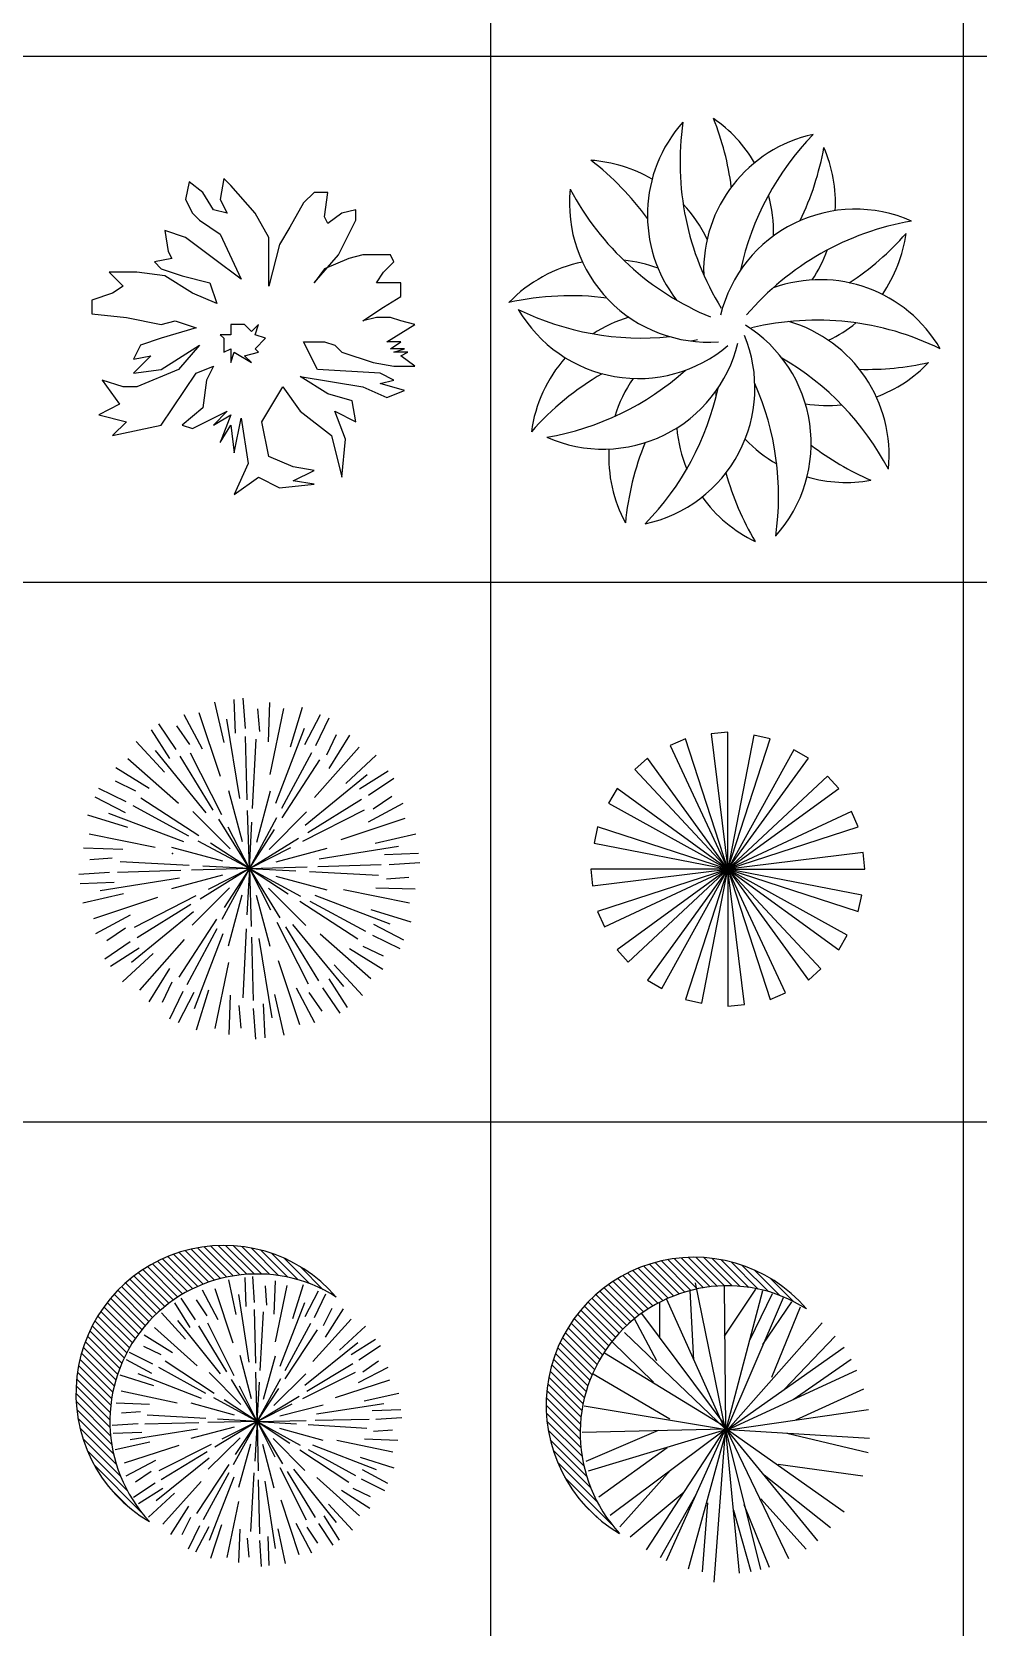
# Model space of a CAD drawing. Header units: inches. Extents: x 7658 to 73799, y 48 to 40262.
# Drawn here: x 19841 to 23984, y 5566 to 12548 of the extents above; entities that cross this region are included whole.
import ezdxf

# ---------------------------------------------------------------- set-up
doc = ezdxf.new("R2010")
doc.units = ezdxf.units.IN
doc.layers.add('www.cad-blocks.net', color=7, linetype='Continuous')
doc.styles.get("Standard").update_dxf_attribs({"font": 'arial.ttf'})

# ---------------------------------------------------------------- blocks, each defined once
blk = doc.blocks.new('A$C516926BB')
for p, q in [((10.4622, 38.5194), (10.4622, 0)), ((12.5317, 38.5194), (12.5317, 0)), ((0, 11.7477), (60.3118, 11.7477)), ((0, 9.4442), (62.4121, 9.4442)), ((0, 7.0831), (60.3118, 7.0831))]:
    blk.add_line(p, q)
blk = doc.blocks.new('A$C3B3E676E')
at = {"linetype": 'Continuous'}
for p, q in [((0.4258, 1.3686), (0.4106, 1.2925)), ((0.4866, 1.323), (0.4258, 1.3686)), ((0.5778, 1.3838), (0.5626, 1.2925)), ((0.6083, 1.3534), (0.5778, 1.3838)), ((0.7147, 1.2317), (0.6083, 1.3534)), ((0.4106, 1.2925), (0.441, 1.2317)), ((0.5322, 1.2469), (0.4866, 1.323)), ((0.5626, 1.2925), (0.5931, 1.2317)), ((0.9276, 1.2773), (0.8668, 1.1709)), ((0.9732, 1.323), (0.9276, 1.2773)), ((1.034, 1.323), (0.9732, 1.323)), ((1.0188, 1.2165), (1.034, 1.323)), ((0.441, 1.2317), (0.4714, 1.2013)), ((0.4714, 1.2013), (0.5626, 1.1405)), ((0.5931, 1.2317), (0.5322, 1.2469)), ((0.7755, 1.1253), (0.7147, 1.2317)), ((1.034, 1.1861), (1.0188, 1.2165)), ((1.0949, 1.2317), (1.034, 1.1861)), ((1.0797, 1.0492), (1.1557, 1.2013)), ((1.1557, 1.2469), (1.0949, 1.2317)), ((1.1557, 1.2013), (1.1557, 1.2469)), ((0.3193, 1.1557), (0.3345, 1.0644)), ((0.4106, 1.1253), (0.3193, 1.1557)), ((0.5322, 1.034), (0.4106, 1.1253)), ((0.5626, 1.1405), (0.6539, 0.9428)), ((0.7755, 0.9884), (0.7755, 1.1253)), ((0.8668, 1.1709), (0.8211, 1.0949)), ((0.3345, 1.0644), (0.3497, 1.034)), ((0.8211, 1.0949), (0.7755, 0.9124)), ((0.9732, 0.9276), (1.0797, 1.0492)), ((1.1861, 1.0492), (1.1253, 1.034)), ((1.3078, 1.0492), (1.1861, 1.0492)), ((1.323, 1.0188), (1.3078, 1.0492)), ((0.3497, 1.034), (0.2737, 1.0188)), ((0.2737, 1.0188), (0.3041, 0.9884)), ((0.3041, 0.9884), (0.3954, 0.958)), ((0.6539, 0.9428), (0.5322, 1.034)), ((0.7755, 0.9124), (0.7755, 0.9884)), ((1.0188, 0.9884), (0.9732, 0.9276)), ((1.1253, 1.034), (1.0188, 0.9884)), ((1.2773, 0.9732), (1.323, 1.0188)), ((0.076, 0.9732), (0.1369, 0.9124)), ((0.1977, 0.9732), (0.076, 0.9732)), ((0.1369, 0.9124), (0.0912, 0.882)), ((0.3193, 0.958), (0.1977, 0.9732)), ((0.441, 0.882), (0.3193, 0.958)), ((0.3954, 0.958), (0.517, 0.9276)), ((0.517, 0.9276), (0.5474, 0.8364)), ((1.2469, 0.9276), (1.2773, 0.9732)), ((1.3382, 0.9276), (1.2469, 0.9276)), ((1.3534, 0.9276), (1.3382, 0.9276)), ((1.3534, 0.8668), (1.3534, 0.9276)), ((0.0912, 0.882), (0, 0.8516)), ((0, 0.8516), (0, 0.7907)), ((0.5474, 0.8364), (0.441, 0.882)), ((1.2773, 0.8211), (1.3534, 0.8668)), ((0, 0.7907), (0.1521, 0.7755)), ((0.1521, 0.7755), (0.3041, 0.7451)), ((1.1861, 0.7603), (1.2773, 0.8211)), ((1.2469, 0.7755), (1.1861, 0.7603)), ((1.3078, 0.7755), (1.2469, 0.7755)), ((1.3534, 0.7603), (1.3078, 0.7755)), ((0.3041, 0.7451), (0.365, 0.7603)), ((0.4562, 0.7299), (0.3041, 0.6843)), ((0.365, 0.7603), (0.4562, 0.7299)), ((0.5626, 0.6995), (0.5778, 0.6843)), ((0.6083, 0.6995), (0.5626, 0.6995)), ((0.6083, 0.7451), (0.6083, 0.6995)), ((0.6691, 0.7451), (0.6083, 0.7451)), ((0.6995, 0.7147), (0.6691, 0.7451)), ((0.7299, 0.7451), (0.6995, 0.7147)), ((0.7147, 0.6995), (0.7299, 0.7451)), ((0.7603, 0.6843), (0.7147, 0.6995)), ((1.2925, 0.6691), (1.4142, 0.7451)), ((1.4142, 0.7451), (1.3534, 0.7603)), ((0.2129, 0.6539), (0.1825, 0.593)), ((0.3041, 0.6843), (0.2129, 0.6539)), ((0.3041, 0.5474), (0.4714, 0.6539)), ((0.4714, 0.6539), (0.3802, 0.5474)), ((0.5778, 0.6843), (0.5778, 0.6235)), ((0.5778, 0.6235), (0.6083, 0.6387)), ((0.6083, 0.6387), (0.6083, 0.5778)), ((0.7147, 0.6387), (0.7603, 0.6843)), ((0.7299, 0.6235), (0.7147, 0.6387)), ((0.9884, 0.5474), (0.9276, 0.6691)), ((0.9276, 0.6691), (1.0188, 0.6691)), ((1.0188, 0.6691), (1.0644, 0.6539)), ((1.0644, 0.6539), (1.0949, 0.6235)), ((1.3534, 0.6691), (1.2925, 0.6691)), ((1.3078, 0.6387), (1.3534, 0.6691)), ((1.3686, 0.6387), (1.3078, 0.6387)), ((1.323, 0.6235), (1.3686, 0.6387)), ((0.2585, 0.6083), (0.1825, 0.5322)), ((0.1825, 0.593), (0.2585, 0.6083)), ((0.4562, 0.5322), (0.5322, 0.5626)), ((0.5322, 0.5626), (0.5018, 0.5018)), ((0.6083, 0.5778), (0.6235, 0.6235)), ((0.6235, 0.6235), (0.6995, 0.5778)), ((0.6691, 0.6083), (0.7299, 0.6235)), ((0.6995, 0.5778), (0.6691, 0.6083)), ((1.0949, 0.6235), (1.2317, 0.5778)), ((1.2317, 0.5778), (1.323, 0.5626)), ((1.3838, 0.6235), (1.323, 0.6235)), ((1.323, 0.5626), (1.4142, 0.5626)), ((1.3534, 0.6083), (1.3838, 0.6235)), ((1.4142, 0.5626), (1.3534, 0.6083)), ((0.0456, 0.5018), (0.1217, 0.3954)), ((0.1369, 0.4714), (0.0456, 0.5018)), ((0.1825, 0.5322), (0.3041, 0.5474)), ((0.3802, 0.5474), (0.1977, 0.4714)), ((0.3041, 0.3041), (0.4562, 0.5322)), ((0.5018, 0.5018), (0.4866, 0.3802)), ((0.9124, 0.517), (1.1861, 0.4714)), ((1.034, 0.441), (0.9124, 0.517)), ((1.2621, 0.5322), (0.9884, 0.5474)), ((1.323, 0.5018), (1.2621, 0.5322)), ((1.2621, 0.4866), (1.323, 0.5018)), ((0.1977, 0.4714), (0.1369, 0.4714)), ((0.7451, 0.3193), (0.8364, 0.4714)), ((0.8364, 0.4714), (0.9124, 0.365)), ((1.1405, 0.4106), (1.034, 0.441)), ((1.1861, 0.4714), (1.2925, 0.4258)), ((1.3686, 0.4562), (1.2621, 0.4866)), ((1.2925, 0.4258), (1.3686, 0.4562)), ((0.1217, 0.3954), (0.0304, 0.3497)), ((0.0304, 0.3497), (0.1521, 0.3193)), ((0.4866, 0.3802), (0.3954, 0.3041)), ((0.441, 0.2889), (0.5931, 0.365)), ((0.5931, 0.365), (0.5322, 0.3041)), ((0.5322, 0.3041), (0.6083, 0.3497)), ((0.6083, 0.3497), (0.5626, 0.2281)), ((0.9124, 0.365), (1.0492, 0.2585)), ((1.0644, 0.365), (1.1557, 0.3193)), ((1.1101, 0.2433), (1.0644, 0.365)), ((1.1557, 0.3193), (1.1405, 0.4106)), ((0.1521, 0.3193), (0.0912, 0.2585)), ((0.0912, 0.2585), (0.3041, 0.3041)), ((0.3954, 0.3041), (0.441, 0.2889)), ((0.5626, 0.2281), (0.6083, 0.3041)), ((0.6083, 0.3041), (0.6235, 0.1825)), ((0.6235, 0.1825), (0.6539, 0.3345)), ((0.6539, 0.3345), (0.6843, 0.1369)), ((0.7755, 0.1673), (0.7451, 0.3193)), ((1.0492, 0.2585), (1.0949, 0.076)), ((1.0949, 0.076), (1.1101, 0.2433)), ((0.882, 0.1217), (0.7755, 0.1673)), ((0.6843, 0.1369), (0.6235, 0)), ((0.6235, 0), (0.7299, 0.076)), ((0.7299, 0.076), (0.8211, 0.0304)), ((0.9732, 0.1064), (0.882, 0.1217)), ((0.882, 0.0608), (0.9732, 0.1064)), ((0.8211, 0.0304), (0.9732, 0.0456)), ((0.9732, 0.0456), (0.882, 0.0608))]:
    blk.add_line(p, q, dxfattribs=at)
blk = doc.blocks.new('A$C4DA82B62')
at = {"linetype": 'Continuous'}
for centre, radius, start, end in [((1.2141, 1.4291), 0.6077, 138.11338, 217.86796), ((1.9723, 1.6602), 1.2232, 171.79184, 211.5203), ((-0.2396, 1.3966), 1.2232, 7.27129, 21.79954), ((0.5517, 1.3501), 0.6077, 30.42115, 55.47799), ((1.4603, 1.1871), 0.6077, 102.11338, 181.86796), ((2.2095, 0.9285), 1.2232, 135.79184, 167.76352), ((0.1751, 1.9392), 1.2232, 334.05945, 349.90228), ((0.8224, 1.4816), 0.6077, 356.83354, 23.58073), ((-0.3854, 0.6976), 1.2232, 35.80697, 52.51133), ((0.3187, 1.0617), 0.6077, 59.52704, 86.18979), ((0.8728, 1.4801), 0.6077, 174.11338, 274.25535), ((1.3503, 2.1128), 1.2232, 207.79184, 247.5203), ((0.3187, 1.0617), 0.6077, 25.38138, 43.00883), ((0.5517, 1.3501), 0.6077, 358.85522, 15.80589), ((1.5172, 0.8467), 0.6077, 66.11338, 166.25535), ((1.9713, 0.1971), 1.2232, 99.79184, 139.5203), ((0.8195, 2.1549), 1.2232, 303.26028, 318.74354), ((1.1366, 1.4285), 0.6077, 325.15299, 352.422), ((0.8224, 1.4816), 0.6077, 326.31842, 340.16829), ((0.4403, 0.6263), 0.6077, 101.18846, 136.422), ((0.4403, 0.6263), 0.6077, 69.50818, 84.09461), ((1.3632, 0.5378), 0.6077, 30.11338, 109.86796), ((0.2698, -0.1478), 1.2232, 82.52512, 102.74354), ((0.5811, 2.1133), 1.2232, 243.79184, 275.76352), ((0.5666, 1.3208), 0.6077, 210.11338, 310.25535), ((0.7009, 0.4), 0.6077, 106.82984, 123.16845), ((0.7157, 0.4296), 0.6077, 318.11338, 58.25535), ((1.3487, -0.2547), 1.2232, 63.79184, 103.5203), ((1.057, 0.3785), 0.6077, 354.11338, 73.86796), ((1.1366, 1.4285), 0.6077, 295.63234, 309.05138), ((0.4126, 1.0119), 0.6077, 246.11338, 346.25535), ((0.4695, 0.6715), 0.6077, 282.11338, 22.25535), ((1.018, -0.3264), 1.2232, 99.01508, 100.33194), ((0.7009, 0.4), 0.6077, 138.34489, 172.422), ((0.5795, -0.2541), 1.2232, 27.79184, 59.76352), ((1.5677, 1.9763), 1.2232, 268.47667, 282.74354), ((1.3973, 1.2022), 0.6077, 290.39887, 316.422), ((1.018, -0.3264), 1.2232, 119.89474, 138.74354), ((-0.0415, 1.6616), 1.2232, 279.79184, 311.76352), ((1.0448, 0.3702), 0.6077, 145.60756, 163.0344), ((-0.2798, 0.9302), 1.2232, 315.79184, 347.76352), ((2.1294, 0.6253), 1.2232, 178.77185, 179.73969), ((-0.0425, 0.1984), 1.2232, 351.79184, 23.76352), ((1.3973, 1.2022), 0.6077, 260.62411, 275.68663), ((1.3405, 0.5482), 0.6077, 184.85744, 202.3775), ((1.7283, -0.0311), 1.2232, 157.71743, 174.74354), ((1.4751, 0.866), 0.6077, 223.52199, 240.13819), ((2.068, 1.3921), 1.2232, 232.49564, 246.74354), ((1.0448, 0.3702), 0.6077, 176.74503, 208.422), ((2.1294, 0.6253), 1.2232, 195.43231, 210.74354), ((1.4751, 0.866), 0.6077, 253.77515, 280.422), ((1.3405, 0.5482), 0.6077, 215.57796, 244.422)]:
    blk.add_arc(centre, radius, start, end, dxfattribs=at)
blk = doc.blocks.new('A$C74236EF3')
for p, q in [((0.6355, 1.2974), (0.5949, 1.4752)), ((0.6855, 1.3382), (0.6792, 1.4869)), ((0.7292, 1.3586), (0.7199, 1.4927)), ((0.8302, 1.3006), (0.8357, 1.4725)), ((0.5418, 1.2683), (0.4606, 1.4198)), ((0.6199, 1.1488), (0.5262, 1.4285)), ((0.7042, 1.0526), (0.648, 1.3994)), ((0.7918, 1.3464), (0.7839, 1.4451)), ((0.8381, 1.1581), (0.8968, 1.4472)), ((0.9259, 1.279), (0.9797, 1.4533)), ((0.9896, 1.2894), (1.0585, 1.4212)), ((1.0376, 1.2852), (1.0966, 1.4059)), ((0.3977, 1.2285), (0.318, 1.3541)), ((0.4253, 1.268), (0.3502, 1.3794)), ((0.4857, 1.2887), (0.4295, 1.3703)), ((0.863, 1.0327), (0.9878, 1.3611)), ((1.0857, 1.2433), (1.1283, 1.3327)), ((1.0961, 1.1844), (1.1868, 1.3305)), ((0.3748, 1.1682), (0.2508, 1.3019)), ((0.5567, 0.9905), (0.3347, 1.2628)), ((0.7374, 1.0466), (0.7292, 1.3237)), ((0.7599, 1.0097), (0.7755, 1.312)), ((1.0317, 1.0571), (1.2271, 1.2781)), ((0.4356, 1.0317), (0.2146, 1.2271)), ((0.5885, 1.0019), (0.4428, 1.2377)), ((0.6264, 0.9812), (0.4887, 1.2508)), ((0.8887, 1.0108), (1.0201, 1.2549)), ((0.8898, 0.9676), (1.0544, 1.2217)), ((1.1682, 1.1179), (1.3019, 1.2419)), ((0.2494, 1.0857), (0.16, 1.1283)), ((0.3083, 1.0961), (0.1622, 1.1868)), ((0.9905, 0.936), (1.2628, 1.158)), ((1.2285, 1.095), (1.3541, 1.1747)), ((1.268, 1.0674), (1.3794, 1.1424)), ((0.2033, 0.9896), (0.0715, 1.0585)), ((0.2075, 1.0376), (0.0867, 1.0966)), ((0.525, 0.8898), (0.271, 1.0544)), ((0.7167, 0.8632), (0.6568, 1.0866)), ((0.7791, 0.8624), (0.839, 1.0858)), ((1.0019, 0.9042), (1.2377, 1.0499)), ((1.2887, 1.007), (1.3703, 1.0632)), ((0.2137, 0.9259), (0.0394, 0.9797)), ((0.46, 0.863), (0.1316, 0.9878)), ((0.4818, 0.8887), (0.2378, 1.0201)), ((0.6622, 0.8327), (0.4987, 0.9963)), ((0.7463, 0.7463), (0.7388, 1)), ((0.8327, 0.8304), (0.9963, 0.994)), ((0.9812, 0.8663), (1.2508, 1.0039)), ((1.2683, 0.9508), (1.4198, 1.032)), ((0.7463, 0.7463), (0.613, 0.9622)), ((0.7463, 0.7463), (0.6539, 0.9274)), ((0.7463, 0.7463), (0.8666, 0.9697)), ((0.7463, 0.7463), (0.7568, 0.9494)), ((0.7463, 0.7463), (0.8569, 0.9169)), ((1.1488, 0.8728), (1.4285, 0.9665)), ((0.3346, 0.8381), (0.0455, 0.8968)), ((0.6303, 0.7791), (0.4069, 0.839)), ((0.7463, 0.7463), (0.5229, 0.8666)), ((0.7463, 0.7463), (0.5757, 0.8569)), ((0.7463, 0.7463), (0.9622, 0.8797)), ((0.7463, 0.7463), (0.9274, 0.8388)), ((1.0526, 0.7884), (1.3994, 0.8446)), ((1.2974, 0.8572), (1.4752, 0.8977)), ((0.1921, 0.8302), (0.0202, 0.8357)), ((0.1463, 0.7918), (0.0476, 0.7839)), ((0.483, 0.7599), (0.1806, 0.7755)), ((0.8632, 0.776), (1.0866, 0.8358)), ((1.3382, 0.8072), (1.4869, 0.8135)), ((1.3586, 0.7635), (1.4927, 0.7728)), ((0.134, 0.7292), (0, 0.7199)), ((0.44, 0.7042), (0.0932, 0.6481)), ((0.4461, 0.7374), (0.169, 0.7292)), ((0.6295, 0.7167), (0.406, 0.6568)), ((0.7463, 0.7463), (0.4927, 0.7388)), ((0.7463, 0.7463), (0.5305, 0.613)), ((0.7463, 0.7463), (0.5433, 0.7568)), ((0.7463, 0.7463), (0.5653, 0.6539)), ((0.7463, 0.7463), (0.6261, 0.5229)), ((0.7463, 0.7463), (0.6358, 0.5757)), ((0.7463, 0.7463), (0.7359, 0.5433)), ((0.7463, 0.7463), (1, 0.7539)), ((0.7463, 0.7463), (0.9169, 0.6358)), ((0.7463, 0.7463), (0.9697, 0.6261)), ((0.7463, 0.7463), (0.9494, 0.7359)), ((0.7463, 0.7463), (0.7539, 0.4927)), ((0.7463, 0.7463), (0.8797, 0.5305)), ((0.7463, 0.7463), (0.8388, 0.5653)), ((0.8624, 0.7136), (1.0858, 0.6537)), ((1.0097, 0.7328), (1.312, 0.7172)), ((1.0466, 0.7553), (1.3237, 0.7635)), ((1.3464, 0.7009), (1.4451, 0.7088)), ((0.1544, 0.6855), (0.0058, 0.6792)), ((0.1952, 0.6355), (0.0175, 0.5949)), ((0.6599, 0.6622), (0.4964, 0.4987)), ((0.7136, 0.6303), (0.6537, 0.4069)), ((0.776, 0.6295), (0.8358, 0.406)), ((0.8304, 0.6599), (0.994, 0.4964)), ((1.0327, 0.6297), (1.3611, 0.5049)), ((1.1581, 0.6546), (1.4472, 0.5959)), ((1.3006, 0.6625), (1.4724, 0.657)), ((0.3439, 0.6199), (0.0641, 0.5262)), ((0.5115, 0.6264), (0.2419, 0.4887)), ((0.4908, 0.5885), (0.2549, 0.4428)), ((0.9676, 0.6029), (1.2217, 0.4382)), ((1.0108, 0.6039), (1.2549, 0.4725)), ((1.279, 0.5668), (1.4533, 0.513)), ((0.2244, 0.5418), (0.0728, 0.4606)), ((0.5021, 0.5567), (0.2299, 0.3347)), ((0.6029, 0.525), (0.4382, 0.271)), ((0.8663, 0.5115), (1.0039, 0.2419)), ((0.9042, 0.4908), (1.0499, 0.2549)), ((0.9359, 0.5021), (1.158, 0.2299)), ((1.2894, 0.5031), (1.4212, 0.4342)), ((0.2247, 0.4253), (0.1132, 0.3502)), ((0.204, 0.4857), (0.1224, 0.4295)), ((0.461, 0.4356), (0.2656, 0.2146)), ((0.6039, 0.4818), (0.4725, 0.2378)), ((0.6296, 0.46), (0.5049, 0.1316)), ((0.7328, 0.483), (0.7172, 0.1806)), ((0.7553, 0.4461), (0.7635, 0.169)), ((0.7884, 0.44), (0.8446, 0.0932)), ((1.0571, 0.461), (1.2781, 0.2656)), ((1.2852, 0.4551), (1.4059, 0.3961)), ((0.2642, 0.3977), (0.1386, 0.318)), ((0.3245, 0.3748), (0.1908, 0.2508)), ((1.1844, 0.3966), (1.3305, 0.3059)), ((1.2433, 0.407), (1.3327, 0.3644)), ((0.3966, 0.3083), (0.3059, 0.1622)), ((0.6546, 0.3346), (0.5959, 0.0455)), ((0.8728, 0.3439), (0.9665, 0.0641)), ((1.1179, 0.3245), (1.2419, 0.1908)), ((0.407, 0.2494), (0.3644, 0.16)), ((0.5668, 0.2137), (0.513, 0.0394)), ((0.9508, 0.2244), (1.032, 0.0728)), ((1.0674, 0.2247), (1.1424, 0.1132)), ((1.095, 0.2642), (1.1747, 0.1386)), ((0.4551, 0.2075), (0.3961, 0.0867)), ((0.5031, 0.2033), (0.4342, 0.0715)), ((0.6625, 0.1921), (0.657, 0.0202)), ((0.7009, 0.1463), (0.7088, 0.0476)), ((0.8072, 0.1544), (0.8135, 0.0058)), ((0.8572, 0.1952), (0.8977, 0.0175)), ((1.007, 0.204), (1.0632, 0.1224)), ((0.7635, 0.134), (0.7728, 0))]:
    blk.add_line(p, q)
blk.add_point((0.4105, 0.8122))
blk = doc.blocks.new('A$C346B724D')
for p, q in [((0.6, 1.2), (0.5271, 1.1925)), ((0.5271, 1.1925), (0.6, 0.6)), ((0.4146, 1.1706), (0.3475, 1.141)), ((0.3475, 1.141), (0.6, 0.6)), ((0.7137, 1.1861), (0.6, 0.6)), ((0.8893, 1.1223), (0.6, 0.6)), ((0.7854, 1.1706), (0.7137, 1.1861)), ((0.9527, 1.0854), (0.8893, 1.1223)), ((0.2473, 1.0854), (0.1927, 1.0365)), ((0.1927, 1.0365), (0.6, 0.6)), ((1.0365, 1.0073), (0.6, 0.6)), ((1.0854, 0.9527), (1.0365, 1.0073)), ((0.1146, 0.9527), (0.0777, 0.8893)), ((0.0777, 0.8893), (0.6, 0.6)), ((1.141, 0.8525), (0.6, 0.6)), ((1.1706, 0.7854), (1.141, 0.8525)), ((0.0294, 0.7854), (0.0139, 0.7137)), ((0.0139, 0.7137), (0.6, 0.6)), ((1.1925, 0.6729), (0.6, 0.6)), ((1.2, 0.6), (1.1925, 0.6729)), ((0, 0.6), (0.0075, 0.5271)), ((0.0075, 0.5271), (0.6, 0.6)), ((0.059, 0.3475), (0.6, 0.6)), ((0.1635, 0.1927), (0.6, 0.6)), ((0.3107, 0.0777), (0.6, 0.6)), ((0.4863, 0.0139), (0.6, 0.6)), ((1.1861, 0.4863), (0.6, 0.6)), ((1.1223, 0.3107), (0.6, 0.6)), ((1.0073, 0.1635), (0.6, 0.6)), ((0.6729, 0.0075), (0.6, 0.6)), ((0.8525, 0.059), (0.6, 0.6)), ((1.1706, 0.4146), (1.1861, 0.4863)), ((0.0294, 0.4146), (0.059, 0.3475)), ((1.0854, 0.2473), (1.1223, 0.3107)), ((0.1146, 0.2473), (0.1635, 0.1927)), ((0.9527, 0.1146), (1.0073, 0.1635)), ((0.2473, 0.1146), (0.3107, 0.0777)), ((0.4146, 0.0294), (0.4863, 0.0139)), ((0.6, 0), (0.6729, 0.0075)), ((0.7854, 0.0294), (0.8525, 0.059))]:
    blk.add_line(p, q)
at = {"linetype": 'Continuous'}
for q in [(0.6, 1.2), (0.4146, 1.1706), (0.7854, 1.1706), (0.2473, 1.0854), (0.9527, 1.0854), (0.1146, 0.9527), (1.0854, 0.9527), (0.0294, 0.7854), (1.1706, 0.7854), (0, 0.6), (0.0294, 0.4146), (0.1146, 0.2473), (0.2473, 0.1146), (0.4146, 0.0294), (0.7854, 0.0294), (0.9527, 0.1146), (1.0854, 0.2473), (1.1706, 0.4146), (1.2, 0.6), (0.6, 0)]:
    blk.add_line((0.6, 0.6), q, dxfattribs=at)
blk = doc.blocks.new('A$C2CFA1559')
for p, q in [((0.6889, 1.2723), (0.5614, 1.3998)), ((0.7182, 1.2764), (0.5914, 1.4032)), ((0.7487, 1.2793), (0.6228, 1.4052)), ((0.7807, 1.2807), (0.6558, 1.4057)), ((0.8143, 1.2805), (0.6905, 1.4043)), ((0.8499, 1.2784), (0.7274, 1.4009)), ((0.4893, 1.2046), (0.3572, 1.3367)), ((0.5115, 1.2159), (0.3798, 1.3475)), ((0.5343, 1.2264), (0.4032, 1.3576)), ((0.5579, 1.2362), (0.4273, 1.3669)), ((0.5823, 1.2453), (0.4522, 1.3753)), ((0.6075, 1.2534), (0.478, 1.3829)), ((0.6337, 1.2607), (0.5048, 1.3896)), ((0.6607, 1.267), (0.5325, 1.3953)), ((0.8877, 1.2739), (0.7669, 1.3948)), ((0.9285, 1.2666), (0.8098, 1.3853)), ((0.9732, 1.2553), (0.8574, 1.3711)), ((1.0234, 1.2384), (0.9123, 1.3495)), ((0.3707, 1.1228), (0.2359, 1.2576)), ((0.3889, 1.138), (0.2545, 1.2724)), ((0.4077, 1.1526), (0.2737, 1.2865)), ((0.4271, 1.1666), (0.2936, 1.3001)), ((0.4472, 1.1799), (0.3142, 1.3129)), ((0.4679, 1.1926), (0.3354, 1.3251)), ((0.7453, 1.1384), (0.741, 1.2648)), ((0.7826, 1.1555), (0.7756, 1.2695)), ((1.0832, 1.2121), (0.982, 1.3133)), ((0.3041, 1.0557), (0.1675, 1.1923)), ((0.3198, 1.0734), (0.1837, 1.2095)), ((0.3362, 1.0905), (0.2005, 1.2261)), ((0.3531, 1.1069), (0.2179, 1.2422)), ((0.6228, 1.0799), (0.5547, 1.2093)), ((0.6883, 0.9778), (0.6105, 1.2162)), ((0.7026, 1.104), (0.6693, 1.2555)), ((0.7594, 0.8955), (0.7139, 1.1907)), ((0.8358, 1.1446), (0.8297, 1.2286)), ((0.8682, 1.1055), (0.8739, 1.2515)), ((0.8739, 0.9843), (0.9257, 1.2297)), ((0.9494, 1.0865), (0.9962, 1.2343)), ((1.0036, 1.0949), (1.063, 1.2065)), ((1.0444, 1.091), (1.0953, 1.1933)), ((0.2474, 0.9787), (0.109, 1.1172)), ((0.2607, 0.9989), (0.1227, 1.1369)), ((0.2745, 1.0185), (0.137, 1.156)), ((0.289, 1.0374), (0.152, 1.1744)), ((0.4999, 1.047), (0.433, 1.1543)), ((0.5237, 1.0804), (0.4606, 1.1756)), ((0.5751, 1.0976), (0.5279, 1.1673)), ((0.7876, 0.8901), (0.7824, 1.1257)), ((0.8943, 0.8774), (1.0025, 1.1559)), ((1.085, 1.055), (1.1218, 1.1308)), ((1.0935, 1.0049), (1.1715, 1.1285)), ((0.2119, 0.914), (0.0719, 1.054)), ((0.223, 0.9363), (0.0836, 1.0758)), ((0.2349, 0.9578), (0.096, 1.0968)), ((0.4801, 0.9959), (0.3755, 1.1103)), ((0.6336, 0.8436), (0.4466, 1.0766)), ((0.6607, 0.8531), (0.5384, 1.0545)), ((0.6928, 0.8352), (0.5775, 1.0654)), ((0.8065, 0.8586), (0.8217, 1.1155)), ((0.916, 0.8587), (1.0293, 1.0654)), ((1.0379, 0.8971), (1.2054, 1.0837)), ((1.1543, 0.9479), (1.2688, 1.0524)), ((0.1829, 0.8428), (0.0411, 0.9846)), ((0.1918, 0.8673), (0.0506, 1.0085)), ((0.2015, 0.8911), (0.0609, 1.0316)), ((0.423, 0.935), (0.2994, 1.013)), ((0.5309, 0.8794), (0.3443, 1.047)), ((0.9166, 0.822), (1.0583, 1.0369)), ((1.0021, 0.7944), (1.235, 0.9814)), ((1.2055, 0.928), (1.3128, 0.995)), ((0.1617, 0.7637), (0.0177, 0.9078)), ((0.1678, 0.791), (0.0246, 0.9343)), ((0.1749, 0.8173), (0.0324, 0.9598)), ((0.337, 0.8859), (0.2347, 0.9369)), ((0.3729, 0.9265), (0.2971, 0.9633)), ((0.7688, 0.7343), (0.7193, 0.9247)), ((0.8218, 0.7332), (0.8742, 0.9228)), ((1.2389, 0.9043), (1.3341, 0.9674)), ((0.1528, 0.7059), (0.0069, 0.8517)), ((0.1567, 0.7354), (0.0118, 0.8803)), ((0.3331, 0.8451), (0.2215, 0.9046)), ((0.5505, 0.7358), (0.2721, 0.8441)), ((0.5693, 0.7576), (0.3626, 0.8709)), ((0.606, 0.7582), (0.3911, 0.8998)), ((0.7223, 0.7088), (0.5843, 0.8489)), ((0.7932, 0.6347), (0.7885, 0.8504)), ((0.8672, 0.7057), (1.0074, 0.8437)), ((0.9937, 0.7352), (1.2238, 0.8505)), ((1.0115, 0.7673), (1.213, 0.8896)), ((1.2383, 0.8052), (1.3677, 0.8732)), ((1.256, 0.8528), (1.3258, 0.9001)), ((0.149, 0.6428), (0.0009, 0.7909)), ((0.1502, 0.6751), (0.0032, 0.822)), ((0.3415, 0.7909), (0.1937, 0.8378)), ((0.7932, 0.6347), (0.6813, 0.8192)), ((0.7932, 0.6347), (0.7158, 0.7893)), ((0.7932, 0.6347), (0.8969, 0.8239)), ((0.7932, 0.6347), (0.8034, 0.8073)), ((0.7932, 0.6347), (0.8883, 0.7791)), ((1.1362, 0.7396), (1.3747, 0.8174)), ((0.1496, 0.6088), (0, 0.7584)), ((0.1521, 0.5729), (0.0008, 0.7241)), ((0.3225, 0.7097), (0.1764, 0.7155)), ((0.4437, 0.7154), (0.1983, 0.7673)), ((0.6948, 0.6634), (0.5052, 0.7157)), ((0.7932, 0.6347), (0.604, 0.7385)), ((0.7932, 0.6347), (0.6489, 0.7299)), ((0.7932, 0.6347), (0.9776, 0.7467)), ((0.7932, 0.6347), (0.9478, 0.7122)), ((0.8928, 0.6592), (1.0831, 0.7086)), ((1.0539, 0.6685), (1.3492, 0.714)), ((1.2625, 0.7254), (1.4139, 0.7587)), ((0.1571, 0.5345), (0.0037, 0.6879)), ((0.1651, 0.493), (0.0091, 0.6491)), ((0.2833, 0.6773), (0.1993, 0.6713)), ((0.5379, 0.6291), (0.3022, 0.6239)), ((0.5694, 0.648), (0.3124, 0.6632)), ((0.7932, 0.6347), (0.5775, 0.63)), ((0.7932, 0.6347), (0.6088, 0.5228)), ((0.7932, 0.6347), (0.6207, 0.645)), ((0.7932, 0.6347), (0.6387, 0.5573)), ((0.7932, 0.6347), (0.6895, 0.4456)), ((0.7932, 0.6347), (0.6981, 0.4904)), ((0.7932, 0.6347), (0.783, 0.4622)), ((0.7932, 0.6347), (1.0089, 0.6395)), ((0.7932, 0.6347), (0.798, 0.4191)), ((0.7932, 0.6347), (0.8706, 0.4802)), ((0.7932, 0.6347), (0.9052, 0.4503)), ((0.7932, 0.6347), (0.9375, 0.5396)), ((0.7932, 0.6347), (0.9824, 0.531)), ((0.7932, 0.6347), (0.9658, 0.6245)), ((1.0486, 0.6404), (1.2842, 0.6456)), ((1.2969, 0.6826), (1.4233, 0.687)), ((1.3139, 0.6453), (1.428, 0.6524)), ((0.1773, 0.4475), (0.0176, 0.6071)), ((0.1956, 0.3958), (0.0305, 0.5609)), ((0.2725, 0.6242), (0.1585, 0.6171)), ((0.2895, 0.5869), (0.1631, 0.5825)), ((0.5325, 0.601), (0.2373, 0.5555)), ((0.6936, 0.6103), (0.5033, 0.5609)), ((0.7192, 0.5638), (0.5791, 0.4258)), ((0.8642, 0.5607), (1.0021, 0.4206)), ((0.8917, 0.6061), (1.0812, 0.5538)), ((1.0171, 0.6215), (1.274, 0.6063)), ((1.2639, 0.5598), (1.41, 0.554)), ((1.3031, 0.5922), (1.3871, 0.5982)), ((0.2247, 0.3332), (0.0498, 0.5082)), ((0.3239, 0.5441), (0.1725, 0.5108)), ((0.4502, 0.5299), (0.2117, 0.4521)), ((0.5927, 0.5343), (0.3626, 0.419)), ((0.5749, 0.5022), (0.3734, 0.3799)), ((0.7646, 0.5363), (0.7122, 0.3467)), ((0.8176, 0.5352), (0.8671, 0.3448)), ((0.9804, 0.5113), (1.1953, 0.3697)), ((1.0172, 0.5119), (1.2238, 0.3986)), ((1.0359, 0.5337), (1.3143, 0.4254)), ((1.1427, 0.5541), (1.3881, 0.5022)), ((0.2879, 0.2366), (0.081, 0.4436)), ((0.3481, 0.4643), (0.2187, 0.3963)), ((0.5843, 0.4751), (0.3514, 0.2881)), ((0.6698, 0.4475), (0.5281, 0.2326)), ((0.8936, 0.4343), (1.0089, 0.2041)), ((0.9528, 0.4259), (1.1398, 0.1929)), ((1.2449, 0.4786), (1.3927, 0.4317)), ((1.2533, 0.4244), (1.365, 0.3649)), ((0.3475, 0.3652), (0.2523, 0.3021)), ((0.3304, 0.4167), (0.2606, 0.3694)), ((0.5486, 0.3724), (0.381, 0.1858)), ((0.6704, 0.4108), (0.5571, 0.2041)), ((0.6921, 0.3921), (0.5839, 0.1136)), ((0.7799, 0.4109), (0.7647, 0.154)), ((0.7988, 0.3794), (0.804, 0.1438)), ((0.827, 0.374), (0.8725, 0.0788)), ((0.9258, 0.4164), (1.0481, 0.215)), ((1.0556, 0.3901), (1.2422, 0.2225)), ((1.2495, 0.3835), (1.3517, 0.3326)), ((0.224, 0.2671), (0.1582, 0.3329)), ((0.381, 0.3414), (0.2737, 0.2745)), ((0.4321, 0.3216), (0.3176, 0.217)), ((0.7125, 0.2852), (0.6607, 0.0398)), ((0.8981, 0.2917), (0.9759, 0.0533)), ((1.1634, 0.3345), (1.287, 0.2564)), ((1.2135, 0.343), (1.2893, 0.3062)), ((0.4929, 0.2646), (0.4149, 0.1409)), ((0.5014, 0.2145), (0.4646, 0.1387)), ((1.0865, 0.2225), (1.1535, 0.1152)), ((1.1063, 0.2736), (1.2109, 0.1592)), ((0.542, 0.1785), (0.4911, 0.0762)), ((0.5828, 0.1746), (0.5234, 0.063)), ((0.637, 0.183), (0.5902, 0.0352)), ((0.7183, 0.164), (0.7125, 0.018)), ((0.8838, 0.1654), (0.9172, 0.014)), ((0.9637, 0.1896), (1.0317, 0.0602)), ((1.0113, 0.1719), (1.0585, 0.1022)), ((1.0627, 0.1891), (1.1258, 0.0939)), ((0.7507, 0.1249), (0.7567, 0.0409)), ((0.8038, 0.114), (0.8108, 0)), ((0.8411, 0.1311), (0.8454, 0.0047))]:
    blk.add_line(p, q)
for centre, radius, start, end in [((0.6484, 0.7573), 0.6484, 40.62303, 239.74497), ((0.7935, 0.6363), 0.6445, 57.42646, 222.94154)]:
    blk.add_arc(centre, radius, start, end)
at = {"width": 0.8, "flags": 9}
for tag in ['XSIZE', 'YSIZE']:
    blk.add_attdef(tag, (0.7921, 0.6287), '', height=0.000255, rotation=329.55823, dxfattribs=at)
blk = doc.blocks.new('A$C42480E2E')
for p, q in [((0.6075, 1.2695), (0.478, 1.399)), ((0.6337, 1.2768), (0.5048, 1.4057)), ((0.6607, 1.2831), (0.5325, 1.4114)), ((0.6889, 1.2884), (0.5614, 1.4159)), ((0.7182, 1.2925), (0.5914, 1.4193)), ((0.7487, 1.2954), (0.6228, 1.4213)), ((0.7807, 1.2968), (0.6558, 1.4218)), ((0.8143, 1.2966), (0.6905, 1.4204)), ((0.8499, 1.2945), (0.7274, 1.417)), ((0.8877, 1.29), (0.7669, 1.4109)), ((0.9285, 1.2827), (0.8098, 1.4014)), ((0.4472, 1.196), (0.3142, 1.329)), ((0.4679, 1.2087), (0.3354, 1.3412)), ((0.4893, 1.2207), (0.3572, 1.3528)), ((0.5115, 1.232), (0.3798, 1.3636)), ((0.5343, 1.2425), (0.4032, 1.3737)), ((0.5579, 1.2523), (0.4273, 1.383)), ((0.5823, 1.2614), (0.4522, 1.3914)), ((0.9732, 1.2714), (0.8574, 1.3872)), ((1.0234, 1.2546), (0.9123, 1.3656)), ((1.0832, 1.2282), (0.982, 1.3294)), ((0.3531, 1.123), (0.2179, 1.2583)), ((0.3707, 1.1389), (0.2359, 1.2737)), ((0.3889, 1.1541), (0.2545, 1.2885)), ((0.4077, 1.1687), (0.2737, 1.3026)), ((0.4271, 1.1827), (0.2936, 1.3162)), ((0.647, 0.9719), (0.6302, 1.2764)), ((0.6522, 1.3101), (0.7842, 0.6665)), ((0.7795, 1.2964), (0.7848, 0.6737)), ((0.7818, 1.0761), (0.9189, 1.2827)), ((0.7848, 0.6557), (0.9486, 1.2756)), ((0.8926, 1.0582), (0.9907, 1.2629)), ((0.289, 1.0535), (0.152, 1.1905)), ((0.3041, 1.0718), (0.1675, 1.2084)), ((0.3198, 1.0895), (0.1837, 1.2256)), ((0.3362, 1.1066), (0.2005, 1.2422)), ((0.4973, 1.0725), (0.4973, 1.2255)), ((0.5273, 1.238), (0.7842, 0.6665)), ((1.0384, 1.2445), (0.7848, 0.6557)), ((0.9495, 1.0402), (1.0762, 1.2266)), ((0.9884, 0.8964), (1.1144, 1.2052)), ((0.2474, 0.9948), (0.109, 1.1333)), ((0.2607, 1.015), (0.1227, 1.153)), ((0.2745, 1.0346), (0.137, 1.1721)), ((0.4854, 0.9683), (0.3869, 1.1525)), ((0.417, 1.1758), (0.7998, 0.6628)), ((0.7848, 0.6557), (1.2089, 1.1351)), ((0.2015, 0.9072), (0.0609, 1.0477)), ((0.2119, 0.9301), (0.0719, 1.0702)), ((0.223, 0.9524), (0.0836, 1.0919)), ((0.2349, 0.9739), (0.096, 1.1129)), ((0.4704, 0.8749), (0.2893, 1.0517)), ((0.7843, 0.6701), (0.3436, 1.0921)), ((1.0423, 0.8426), (1.2656, 1.077)), ((0.1829, 0.8589), (0.0411, 1.0007)), ((0.1918, 0.8834), (0.0506, 1.0246)), ((0.2552, 1.0029), (0.7788, 0.6844)), ((1.3047, 1.0266), (0.7938, 0.6664)), ((0.1617, 0.7799), (0.0177, 0.9239)), ((0.1678, 0.8071), (0.0246, 0.9504)), ((0.1749, 0.8335), (0.0324, 0.9759)), ((0.5423, 0.7132), (0.2066, 0.9097)), ((0.7938, 0.6664), (1.3611, 0.9277)), ((1.0813, 0.7994), (1.3363, 0.9763)), ((0.1502, 0.6912), (0.0032, 0.8381)), ((0.1528, 0.722), (0.0069, 0.8678)), ((0.1567, 0.7515), (0.0118, 0.8964)), ((1.0933, 0.7096), (1.3915, 0.8466)), ((0.1496, 0.6249), (0, 0.7745)), ((0.149, 0.6589), (0.0009, 0.807)), ((0.1665, 0.7708), (0.7818, 0.67)), ((0.1521, 0.589), (0.0008, 0.7403)), ((0.1571, 0.5506), (0.0037, 0.704)), ((0.7968, 0.6665), (1.4114, 0.7559)), ((0.1651, 0.5092), (0.0091, 0.6652)), ((0.7818, 0.67), (0.1579, 0.6544)), ((0.4913, 0.6628), (0.1732, 0.5278)), ((0.7848, 0.6665), (0.1841, 0.4862)), ((0.2808, 0.2925), (0.7812, 0.6664)), ((0.4397, 0.1413), (0.7758, 0.6557)), ((0.5273, 0.095), (0.7842, 0.6664)), ((0.6234, 0.0583), (0.7848, 0.6485)), ((0.7843, 0.6628), (0.7337, 0)), ((0.7848, 0.67), (0.9392, 0.0549)), ((0.7848, 0.6628), (0.8455, 0.0391)), ((0.7878, 0.67), (1.1886, 0.1805)), ((1.0633, 0.1024), (0.7908, 0.6665)), ((1.3047, 0.3064), (0.7938, 0.6665)), ((1.4166, 0.628), (0.7968, 0.6665)), ((1.0543, 0.6521), (1.4098, 0.5667)), ((0.1773, 0.4636), (0.0176, 0.6232)), ((0.1956, 0.4119), (0.0305, 0.577)), ((0.5302, 0.5874), (0.2309, 0.3719)), ((0.2247, 0.3493), (0.0498, 0.5243)), ((0.5452, 0.4904), (0.3227, 0.2415)), ((1.0154, 0.5156), (1.3867, 0.4652)), ((0.2879, 0.2527), (0.081, 0.4597)), ((0.9555, 0.4688), (1.246, 0.2388)), ((0.6051, 0.3934), (0.3678, 0.1969)), ((0.6561, 0.3825), (0.4987, 0.1067)), ((0.9405, 0.3646), (1.1392, 0.1436)), ((0.224, 0.2832), (0.1582, 0.349)), ((0.7069, 0.3467), (0.6837, 0.0451)), ((0.8208, 0.3143), (0.8966, 0.0459)), ((0.8656, 0.3395), (0.9773, 0.0656))]:
    blk.add_line(p, q)
for centre, radius, start, end in [((0.6484, 0.7734), 0.6484, 40.62303, 239.74497), ((0.7935, 0.6524), 0.6445, 57.42646, 222.94154)]:
    blk.add_arc(centre, radius, start, end)
at = {"width": 0.8, "flags": 9}
for tag, p in [('YSIZE', (0.7789, 0.6604)), ('XSIZE', (0.7828, 0.6604)), ('XSIZE', (0.7876, 0.6648)), ('YSIZE', (0.7876, 0.6648))]:
    blk.add_attdef(tag, p, '', height=0.000252, dxfattribs=at)

msp = doc.modelspace()

# ---------------------------------------------------------------- block references
at = {"xscale": 1000, "yscale": 1000, "zscale": 1000}
for name, p in [('A$C4DA82B62', (21929.8, 10317.5)), ('A$C3B3E676E', (20103.3, 10522.3)), ('A$C74236EF3', (20046.7, 8139.5)), ('A$C346B724D', (22288.6, 8283.2)), ('A$C2CFA1559', (20033.4, 5830.5)), ('A$C42480E2E', (22092.7, 5762.7))]:
    msp.add_blockref(name, p, dxfattribs=at)
at = {"layer": 'www.cad-blocks.net', "color": 155, "true_color": 0x546d8e, "xscale": 1000, "yscale": 1000, "zscale": 1000}
msp.add_blockref('A$C516926BB', (11386.7, 694.4), dxfattribs=at)

doc.saveas('drawing.dxf')
